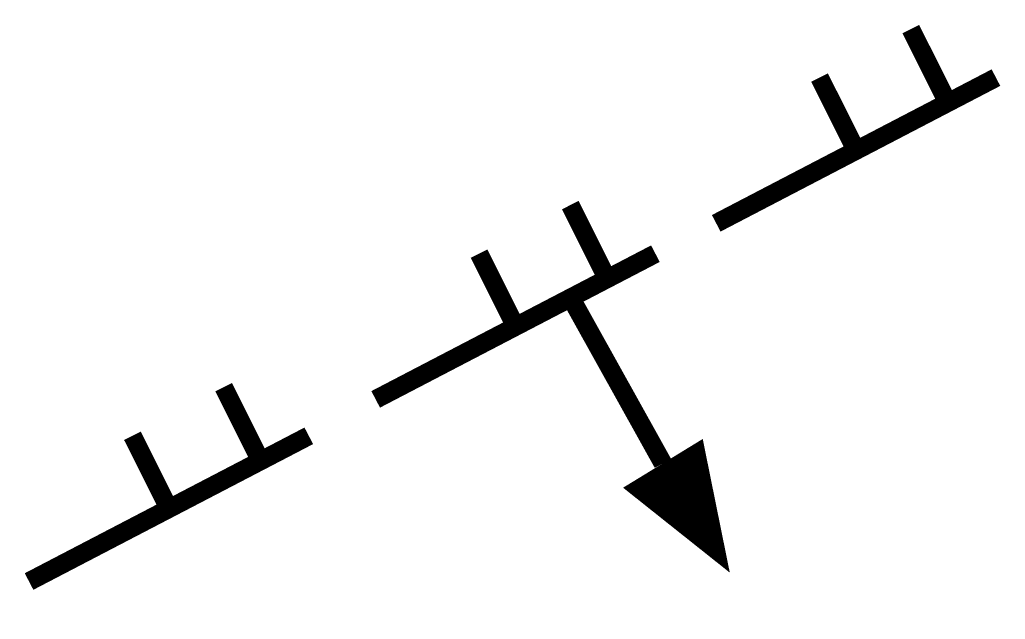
# Model space of a CAD drawing. Extents: x -0.05 to 5.23, y -0.2 to 3.01.
import ezdxf

# ---------------------------------------------------------------- set-up
doc = ezdxf.new("R2010")
doc.units = 0
doc.header["$MEASUREMENT"] = 0
doc.layers.get('0').update_dxf_attribs({"linetype": 'CONTINUOUS'})

msp = doc.modelspace()

# ---------------------------------------------------------------- linework, layer by layer
at = {"const_width": 0.1}
for points in [[(4.7218, 2.9595), (4.9172, 2.5692)], [(3.6798, 1.9188), (5.1777, 2.6993)], [(4.2334, 2.6993), (4.4287, 2.309)], [(2.8982, 2.0163), (3.0936, 1.6261)], [(1.8562, 0.9757), (3.3541, 1.7562)], [(2.4098, 1.7562), (2.6051, 1.3659)], [(2.9058, 1.5112), (3.3943, 0.6331)], [(1.0421, 1.0407), (1.2374, 0.6504)], [(0, 0), (1.498, 0.7805)], [(0.5536, 0.7805), (0.749, 0.3903)]]:
    msp.add_lwpolyline(points, dxfattribs=at)
msp.add_lwpolyline([(3.3943, 0.6331, 0.5, 0, 0), (3.7525, 0.0477, 0, 0, 0)], format="xyseb")

doc.saveas('drawing.dxf')
